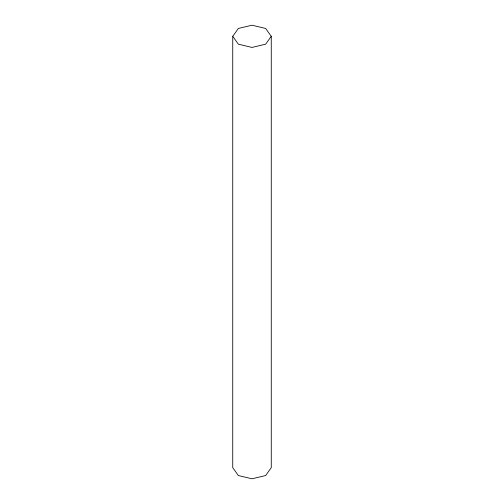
<?xml version="1.0" encoding="UTF-8"?>
<svg xmlns="http://www.w3.org/2000/svg" width="504" height="504" viewBox="0 0 504 504"><rect width="100%" height="100%" fill="white"/><g stroke="black" fill="none" stroke-linecap="round" stroke-linejoin="round"><path stroke-width="0.76" d="M232.741 36.319L238.379 28.457L252 25.2L265.621 28.457L271.259 36.319L271.259 467.68L265.621 475.543L252 478.8L238.379 475.543L232.741 467.68L232.741 36.319L238.379 44.182L252 47.439L265.621 44.182L271.259 36.319"/></g></svg>
